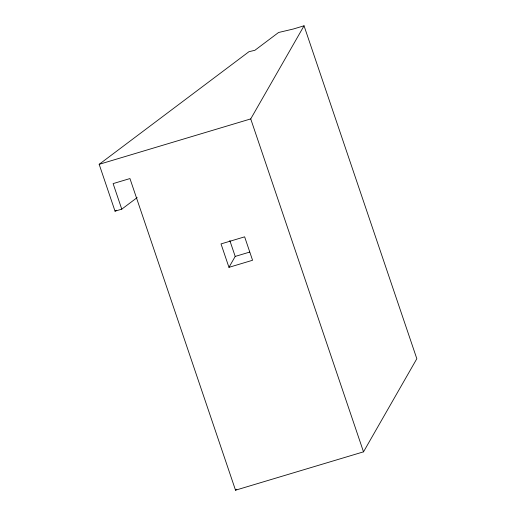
<?xml version="1.0" encoding="UTF-8"?>
<svg xmlns="http://www.w3.org/2000/svg" width="516" height="516" viewBox="0 0 516 516"><rect width="100%" height="100%" fill="white"/><g stroke="black" fill="none" stroke-linecap="round" stroke-linejoin="round"><path stroke-width="0.77" d="M99.169 164.327L250.724 118.912L304.047 25.8L416.831 358.73L363.509 451.842L235.522 490.2L129.948 178.562L113.114 183.606L121.77 209.161L115.036 211.173L99.169 164.327L248.983 51.69L254.885 50.297L278.563 32.495L293.314 29.019L304.047 25.8M228.956 267.34L252.569 260.264L244.636 236.838L221.022 243.913L228.956 267.34L235.206 256.426L249.68 252.085M115.036 211.173L116.319 210.212M121.77 209.161L137.179 197.57M235.522 490.2L236.805 489.233M250.724 118.912L363.509 451.842M229.833 240.559L235.206 256.426"/></g></svg>
